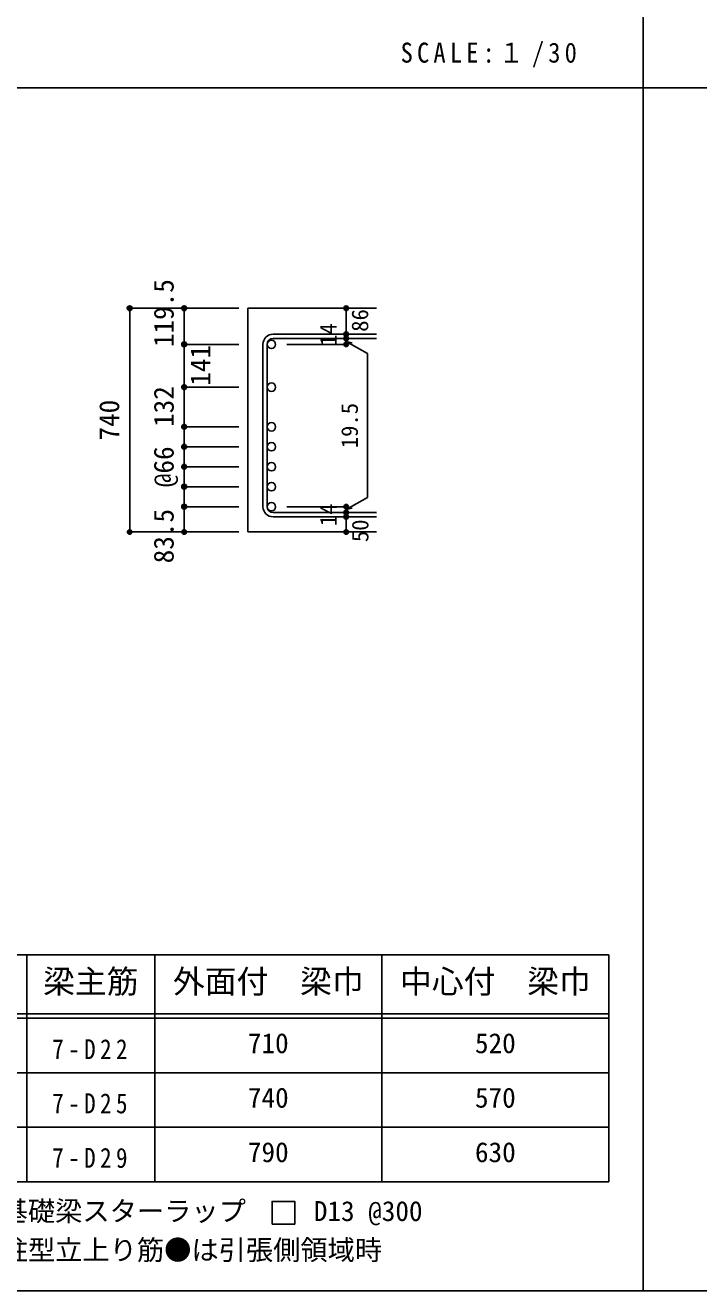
# Model space of a CAD drawing. Units: millimetres at full size, sheet at 1:30, with parts at other scales. Extents: x -5973 to 5954, y -4195 to 4201.
# Drawn here: x -3166 to -942, y -4195 to -15 of the extents above; entities that cross this region are included whole.
import ezdxf
from ezdxf.enums import TextEntityAlignment as Align

# ---------------------------------------------------------------- set-up
doc = ezdxf.new("R2010")
doc.units = ezdxf.units.MM
doc.header["$LTSCALE"] = 30
doc.header["$PDMODE"] = 32
doc.header["$PDSIZE"] = 15
for name, color, linetype in [('0-1_躯体線', 2, 'Continuous'), ('0-5_基礎梁筋', 7, 'Continuous'), ('0-6_スタラップ筋', 7, 'Continuous'), ('0-D_寸法', 4, 'Continuous'), ('6-7_文字', 7, 'Continuous'), ('6-E_枠', 7, 'Continuous'), ('F-0_枠', 6, 'Continuous')]:
    doc.layers.add(name, color=color, linetype=linetype)
doc.styles.add('ＭＳ ゴシック', font='')
doc.styles.get('ＭＳ ゴシック').set_extended_font_data('MS Gothic')

msp = doc.modelspace()

# ---------------------------------------------------------------- linework, layer by layer
at = {"layer": '0-1_躯体線'}
for p, q in [((-2005.8, -949.89), (-2430.8, -949.89)), ((-2430.8, -949.89), (-2430.8, -1688.89)), ((-2005.8, -1688.89), (-2430.8, -1688.89))]:
    msp.add_line(p, q, dxfattribs=at)
at = {"layer": '0-5_基礎梁筋', "color": 3}
for centre in [(-2352.8, -1069.09), (-2352.8, -1210.39), (-2352.8, -1341.39), (-2352.8, -1407.39), (-2352.8, -1473.39), (-2352.8, -1539.39), (-2352.8, -1605.39)]:
    msp.add_circle(centre, 14, dxfattribs=at)
at = {"layer": '0-5_基礎梁筋'}
for p in [(-2820.8, -949.89), (-2820.8, -1688.89)]:
    msp.add_point(p, dxfattribs=at)
at = {"layer": '0-6_スタラップ筋'}
for p, q in [((-2005.8, -1035.59), (-2347.3, -1035.59)), ((-2380.8, -1069.09), (-2380.8, -1605.39)), ((-2366.8, -1069.09), (-2366.8, -1605.39)), ((-2005.8, -1049.59), (-2347.3, -1049.59)), ((-2005.8, -1624.89), (-2347.3, -1624.89)), ((-2005.8, -1638.89), (-2347.3, -1638.89))]:
    msp.add_line(p, q, dxfattribs=at)
for centre, radius, start, end in [((-2347.3, -1069.09), 33.5, 90, 180), ((-2347.3, -1069.09), 19.5, 90, 180), ((-2347.3, -1605.39), 33.5, 180, 270), ((-2347.3, -1605.39), 19.5, 180, 270)]:
    msp.add_arc(centre, radius, start, end, dxfattribs=at)
at = {"layer": '0-D_寸法'}
for p, q in [((-2820.8, -949.89), (-2640.8, -949.89)), ((-2820.8, -949.89), (-2640.8, -949.89)), ((-2820.8, -1688.89), (-2820.8, -949.89)), ((-2640.8, -1069.09), (-2640.8, -949.89)), ((-2640.8, -949.89), (-2460.8, -949.89)), ((-2640.8, -949.89), (-2460.8, -949.89)), ((-2105.8, -1049.59), (-2105.8, -1035.59)), ((-2640.8, -1069.09), (-2460.8, -1069.09)), ((-2640.8, -1069.09), (-2640.8, -1210.39)), ((-2105.8, -1069.09), (-2301.89, -1069.09)), ((-2105.8, -1049.59), (-2105.8, -1069.09)), ((-2105.8, -1059.34), (-2086.48, -1064.52)), ((-2105.8, -1059.34), (-2035.74, -1099.79)), ((-2035.74, -1099.79), (-2035.74, -1574.7)), ((-2640.8, -1210.39), (-2460.8, -1210.39)), ((-2640.8, -1210.39), (-2460.8, -1210.39)), ((-2640.8, -1210.39), (-2640.8, -1341.39)), ((-2640.8, -1341.39), (-2460.8, -1341.39)), ((-2640.8, -1341.39), (-2460.8, -1341.39)), ((-2640.8, -1407.39), (-2460.8, -1407.39)), ((-2640.8, -1473.39), (-2460.8, -1473.39)), ((-2640.8, -1539.39), (-2460.8, -1539.39)), ((-2105.8, -1615.14), (-2035.74, -1574.7)), ((-2640.8, -1605.39), (-2460.8, -1605.39)), ((-2105.8, -1605.39), (-2301.89, -1605.39)), ((-2105.8, -1624.89), (-2105.8, -1605.39)), ((-2105.8, -1615.14), (-2086.48, -1609.97)), ((-2105.8, -1638.89), (-2105.8, -1624.89)), ((-2105.8, -1688.89), (-2105.8, -1638.89)), ((-2820.8, -1688.89), (-2640.8, -1688.89)), ((-2640.8, -1688.89), (-2460.8, -1688.89))]:
    msp.add_line(p, q, dxfattribs=at)
for points in [[(-2105.8, -949.89), (-2105.8, -1035.59), (-2105.8, -949.89)], [(-2640.8, -1341.39), (-2640.8, -1605.39), (-2640.8, -1688.89)]]:
    msp.add_lwpolyline(points, dxfattribs=at)
for centre, radius in [((-2820.8, -949.89), 8), ((-2820.8, -949.89), 7.2), ((-2820.8, -949.89), 6.4), ((-2820.8, -949.89), 5.6), ((-2820.8, -949.89), 4.8), ((-2820.8, -949.89), 4), ((-2820.8, -949.89), 3.2), ((-2820.8, -949.89), 2.4), ((-2820.8, -949.89), 1.6), ((-2820.8, -949.89), 0.8), ((-2640.8, -949.89), 8), ((-2640.8, -949.89), 7.2), ((-2640.8, -949.89), 6.4), ((-2640.8, -949.89), 5.6), ((-2640.8, -949.89), 4.8), ((-2640.8, -949.89), 4), ((-2640.8, -949.89), 3.2), ((-2640.8, -949.89), 2.4), ((-2640.8, -949.89), 1.6), ((-2640.8, -949.89), 0.8), ((-2105.8, -949.89), 4), ((-2105.8, -949.89), 3.6), ((-2105.8, -949.89), 3.2), ((-2105.8, -949.89), 2.8), ((-2105.8, -949.89), 2.4), ((-2105.8, -949.89), 2), ((-2105.8, -949.89), 1.6), ((-2105.8, -949.89), 1.2), ((-2105.8, -949.89), 0.8), ((-2105.8, -949.89), 0.4), ((-2105.8, -1035.59), 4), ((-2105.8, -1035.59), 3.6), ((-2105.8, -1035.59), 3.2), ((-2105.8, -1035.59), 2.8), ((-2105.8, -1035.59), 2.4), ((-2105.8, -1035.59), 2), ((-2105.8, -1035.59), 1.6), ((-2105.8, -1035.59), 1.2), ((-2105.8, -1035.59), 0.8), ((-2105.8, -1035.59), 0.4), ((-2640.8, -1069.09), 8), ((-2640.8, -1069.09), 7.2), ((-2640.8, -1069.09), 6.4), ((-2640.8, -1069.09), 5.6), ((-2640.8, -1069.09), 4.8), ((-2640.8, -1069.09), 4), ((-2640.8, -1069.09), 3.2), ((-2640.8, -1069.09), 2.4), ((-2640.8, -1069.09), 1.6), ((-2640.8, -1069.09), 0.8), ((-2105.8, -1049.59), 4), ((-2105.8, -1069.09), 4), ((-2105.8, -1049.59), 3.6), ((-2105.8, -1069.09), 3.6), ((-2105.8, -1049.59), 3.2), ((-2105.8, -1069.09), 3.2), ((-2105.8, -1049.59), 2.8), ((-2105.8, -1069.09), 2.8), ((-2105.8, -1049.59), 2.4), ((-2105.8, -1069.09), 2.4), ((-2105.8, -1049.59), 2), ((-2105.8, -1069.09), 2), ((-2105.8, -1049.59), 1.6), ((-2105.8, -1069.09), 1.6), ((-2105.8, -1049.59), 1.2), ((-2105.8, -1069.09), 1.2), ((-2105.8, -1049.59), 0.8), ((-2105.8, -1069.09), 0.8), ((-2105.8, -1049.59), 0.4), ((-2105.8, -1069.09), 0.4), ((-2640.8, -1210.39), 8), ((-2640.8, -1210.39), 7.2), ((-2640.8, -1210.39), 6.4), ((-2640.8, -1210.39), 5.6), ((-2640.8, -1210.39), 4.8), ((-2640.8, -1210.39), 4), ((-2640.8, -1210.39), 3.2), ((-2640.8, -1210.39), 2.4), ((-2640.8, -1210.39), 1.6), ((-2640.8, -1210.39), 0.8), ((-2640.8, -1341.39), 8), ((-2640.8, -1341.39), 7.2), ((-2640.8, -1341.39), 6.4), ((-2640.8, -1341.39), 5.6), ((-2640.8, -1341.39), 4.8), ((-2640.8, -1341.39), 4), ((-2640.8, -1341.39), 3.2), ((-2640.8, -1341.39), 2.4), ((-2640.8, -1341.39), 1.6), ((-2640.8, -1341.39), 0.8), ((-2640.8, -1407.39), 8), ((-2640.8, -1407.39), 7.2), ((-2640.8, -1407.39), 6.4), ((-2640.8, -1407.39), 5.6), ((-2640.8, -1407.39), 4.8), ((-2640.8, -1407.39), 4), ((-2640.8, -1407.39), 3.2), ((-2640.8, -1407.39), 2.4), ((-2640.8, -1407.39), 1.6), ((-2640.8, -1407.39), 0.8), ((-2640.8, -1473.39), 8), ((-2640.8, -1473.39), 7.2), ((-2640.8, -1473.39), 6.4), ((-2640.8, -1473.39), 5.6), ((-2640.8, -1473.39), 4.8), ((-2640.8, -1473.39), 4), ((-2640.8, -1473.39), 3.2), ((-2640.8, -1473.39), 2.4), ((-2640.8, -1473.39), 1.6), ((-2640.8, -1473.39), 0.8), ((-2640.8, -1539.39), 8), ((-2640.8, -1539.39), 7.2), ((-2640.8, -1539.39), 6.4), ((-2640.8, -1539.39), 5.6), ((-2640.8, -1539.39), 4.8), ((-2640.8, -1539.39), 4), ((-2640.8, -1539.39), 3.2), ((-2640.8, -1539.39), 2.4), ((-2640.8, -1539.39), 1.6), ((-2640.8, -1539.39), 0.8), ((-2640.8, -1605.39), 8), ((-2640.8, -1605.39), 7.2), ((-2640.8, -1605.39), 6.4), ((-2640.8, -1605.39), 5.6), ((-2640.8, -1605.39), 4.8), ((-2640.8, -1605.39), 4), ((-2640.8, -1605.39), 3.2), ((-2640.8, -1605.39), 2.4), ((-2640.8, -1605.39), 1.6), ((-2640.8, -1605.39), 0.8), ((-2105.8, -1605.39), 4), ((-2105.8, -1624.89), 4), ((-2105.8, -1605.39), 3.6), ((-2105.8, -1624.89), 3.6), ((-2105.8, -1605.39), 3.2), ((-2105.8, -1624.89), 3.2), ((-2105.8, -1605.39), 2.8), ((-2105.8, -1624.89), 2.8), ((-2105.8, -1605.39), 2.4), ((-2105.8, -1624.89), 2.4), ((-2105.8, -1605.39), 2), ((-2105.8, -1624.89), 2), ((-2105.8, -1605.39), 1.6), ((-2105.8, -1624.89), 1.6), ((-2105.8, -1605.39), 1.2), ((-2105.8, -1624.89), 1.2), ((-2105.8, -1605.39), 0.8), ((-2105.8, -1624.89), 0.8), ((-2105.8, -1605.39), 0.4), ((-2105.8, -1624.89), 0.4), ((-2105.8, -1638.89), 4), ((-2105.8, -1638.89), 3.6), ((-2105.8, -1638.89), 3.2), ((-2105.8, -1638.89), 2.8), ((-2105.8, -1638.89), 2.4), ((-2105.8, -1638.89), 2), ((-2105.8, -1638.89), 1.6), ((-2105.8, -1638.89), 1.2), ((-2105.8, -1638.89), 0.8), ((-2105.8, -1638.89), 0.4), ((-2820.8, -1688.89), 7.2), ((-2820.8, -1688.89), 6.4), ((-2820.8, -1688.89), 5.6), ((-2820.8, -1688.89), 4.8), ((-2820.8, -1688.89), 4), ((-2820.8, -1688.89), 3.2), ((-2820.8, -1688.89), 2.4), ((-2820.8, -1688.89), 1.6), ((-2820.8, -1688.89), 0.8), ((-2640.8, -1688.89), 7.2), ((-2640.8, -1688.89), 6.4), ((-2640.8, -1688.89), 5.6), ((-2640.8, -1688.89), 4.8), ((-2640.8, -1688.89), 4), ((-2640.8, -1688.89), 3.2), ((-2640.8, -1688.89), 2.4), ((-2640.8, -1688.89), 1.6), ((-2640.8, -1688.89), 0.8), ((-2105.8, -1688.89), 4), ((-2105.8, -1688.89), 3.6), ((-2105.8, -1688.89), 3.2), ((-2105.8, -1688.89), 2.8), ((-2105.8, -1688.89), 2.4), ((-2105.8, -1688.89), 2), ((-2105.8, -1688.89), 1.6), ((-2105.8, -1688.89), 1.2), ((-2105.8, -1688.89), 0.8), ((-2105.8, -1688.89), 0.4)]:
    msp.add_circle(centre, radius, dxfattribs=at)
at = {"layer": '0-D_寸法', "color": 7}
for p in [(-2820.8, -949.89), (-2640.8, -949.89), (-2105.8, -949.89), (-2105.8, -1035.59), (-2105.8, -1049.59), (-2640.8, -1069.09), (-2640.8, -1069.09), (-2105.8, -1069.09), (-2640.8, -1210.39), (-2640.8, -1210.39), (-2640.8, -1341.39), (-2640.8, -1341.39), (-2640.8, -1407.39), (-2640.8, -1407.39), (-2640.8, -1407.39), (-2640.8, -1473.39), (-2640.8, -1473.39), (-2640.8, -1473.39), (-2640.8, -1539.39), (-2640.8, -1539.39), (-2640.8, -1539.39), (-2640.8, -1605.39), (-2640.8, -1605.39), (-2640.8, -1605.39), (-2105.8, -1605.39), (-2105.8, -1605.39), (-2105.8, -1624.89), (-2105.8, -1638.89), (-2820.8, -1688.89), (-2640.8, -1688.89), (-2105.8, -1688.89)]:
    msp.add_point(p, dxfattribs=at)
at = {"layer": '6-7_文字'}
msp.add_lwpolyline([(-2350.73, -3975.09), (-2275.73, -3975.09), (-2275.73, -3900.09), (-2350.73, -3900.09)], close=True, dxfattribs=at)
at = {"layer": '6-E_枠', "color": 3}
for p, q in [((-3400.52, -3085.43), (-1238, -3085.43)), ((-1238, -3085.43), (-1238, -3835.43)), ((-3400.52, -3835.43), (-1238, -3835.43))]:
    msp.add_line(p, q, dxfattribs=at)
at = {"layer": '6-E_枠'}
for p, q in [((-3160.52, -3085.43), (-3160.52, -3835.43)), ((-2738, -3085.43), (-2738, -3835.43)), ((-1988, -3085.43), (-1988, -3835.43)), ((-3400.52, -3280.43), (-1238, -3280.43)), ((-3400.52, -3295.43), (-1238, -3295.43)), ((-3400.52, -3475.43), (-1238, -3475.43)), ((-3400.52, -3655.43), (-1238, -3655.43))]:
    msp.add_line(p, q, dxfattribs=at)
at = {"layer": 'F-0_枠', "color": 2}
for p, q in [((-1124.64, 4201.15), (-1124.64, -4195.24)), ((-5972.88, -222.05), (3723.6, -222.05))]:
    msp.add_line(p, q, dxfattribs=at)
at = {"layer": 'F-0_枠'}
msp.add_line((5954.1, -4195.24), (-5972.88, -4195.24), dxfattribs=at)

# ---------------------------------------------------------------- texts
at = {"layer": '0-D_寸法', "style": 'ＭＳ ゴシック'}
for s, height, p in [('119.5', 65.98, (-2655.8, -1078.24)), ('86', 54.99, (-2016.64, -1027.63)), ('14', 54.99, (-2121.03, -1074.26)), ('141', 65.98, (-2534.77, -1205.79)), ('132', 65.98, (-2655.6, -1341.91)), ('740', 65.98, (-2835.8, -1386.89)), ('19.5', 54.99, (-2050.74, -1412.24)), ('@66', 65.98, (-2655.8, -1540.89)), ('83.5', 65.98, (-2655.8, -1792.39)), ('14', 54.99, (-2121.06, -1669.57)), ('50', 54.99, (-2015.8, -1722.39))]:
    msp.add_text(s, height=height, rotation=90, dxfattribs=at).set_placement(p, align=Align.BOTTOM_LEFT)
at = {"layer": '6-7_文字', "color": 2, "style": 'ＭＳ ゴシック'}
for s, p in [('梁主筋', (-3106.76, -3235.43)), ('外面付\u3000梁巾', (-2678, -3235.43)), ('中心付\u3000梁巾', (-1928, -3235.43))]:
    msp.add_text(s, height=76.98, dxfattribs=at).set_placement(p, align=Align.BOTTOM_LEFT)
at = {"layer": '6-7_文字', "style": 'ＭＳ ゴシック'}
for s, p in [('710', (-2430.5, -3430.43)), ('520', (-1680.5, -3430.43)), ('740', (-2430.5, -3610.43)), ('570', (-1680.5, -3610.43)), ('790', (-2430.5, -3790.43)), ('630', (-1680.5, -3790.43)), ('※ 基礎梁スターラップ     D13 @300', (-3381.96, -3985.01)), ('※ 柱型立上り筋●は引張側領域時', (-3381.96, -4113.51))]:
    msp.add_text(s, height=65.98, dxfattribs=at).set_placement(p, align=Align.BOTTOM_LEFT)
at = {"layer": '6-7_文字', "color": 2, "insert": (-1925.98, -154.55), "char_height": 65.98, "attachment_point": 7, "style": 'ＭＳ ゴシック'}
msp.add_mtext('\\T1.34;\\W0.9;SCALE:１/30', dxfattribs=at)
at = {"layer": '6-7_文字', "char_height": 65.98, "attachment_point": 7, "style": 'ＭＳ ゴシック'}
for s, insert in [('\\T1.38;\\W0.85;7-D22', (-3076.76, -3430.43)), ('\\T1.38;\\W0.85;7-D25', (-3076.76, -3610.43)), ('\\T1.38;\\W0.85;7-D29', (-3076.76, -3790.43))]:
    msp.add_mtext(s, dxfattribs=dict(at, insert=insert))

doc.saveas('drawing.dxf')
